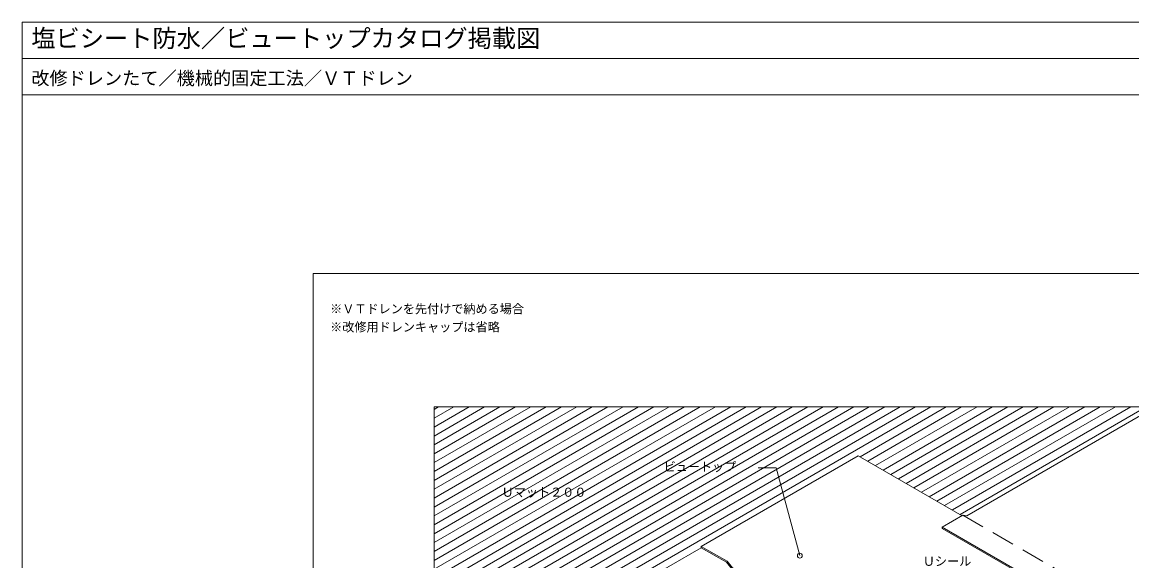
# Model space of a CAD drawing. Units: millimetres, scale not verified. Extents: x -1380 to 1380, y -955 to 955.
# Drawn here: x -1380 to 451, y 66 to 955 of the extents above; entities that cross this region are included whole.
import ezdxf
from ezdxf.enums import TextEntityAlignment as Align

# ---------------------------------------------------------------- set-up
doc = ezdxf.new("R2010")
doc.units = ezdxf.units.MM
doc.header["$LTSCALE"] = 3
doc.linetypes.add('USER1', pattern=[19.05, 12.7, -6.35])
for name, color, linetype, lineweight in [('0-0_0', 7, 'Continuous', 18), ('0-1_WAKU', 7, 'Continuous', 18), ('0-4_BOUSUI', 1, 'Continuous', 18), ('0-5_MOJI', 7, 'Continuous', 18), ('0-6_HATCH', 9, 'Continuous', 18), ('0-8_KANAMONO', 4, 'Continuous', 18)]:
    doc.layers.add(name, color=color, linetype=linetype, lineweight=lineweight)
doc.styles.add('ＭＳ ゴシック', font='')
doc.styles.get('ＭＳ ゴシック').set_extended_font_data('MS Gothic')

msp = doc.modelspace()

# ---------------------------------------------------------------- linework, layer by layer
at = {"layer": '0-0_0'}
msp.add_line((-1380, 895), (1380, 895), dxfattribs=at)
msp.add_lwpolyline([(-900, -660), (900, -660), (900, 540), (-900, 540)], close=True, dxfattribs=at)
at = {"layer": '0-0_0', "lineweight": 9}
msp.add_lwpolyline([(-700, 320), (700, 320), (700, -440), (-700, -440)], close=True, dxfattribs=at)
at = {"layer": '0-1_WAKU'}
for points in [[(1380, 835), (-1380, 835), (-1380, 955), (1380, 955)], [(-1380, -955), (1380, -955), (1380, 955), (-1380, 955)]]:
    msp.add_lwpolyline(points, close=True, dxfattribs=at)
at = {"layer": '0-4_BOUSUI'}
for p, q in [((-259.503, 89.673), (0, 239.497)), ((171.473, 140.497), (0, 239.497)), ((138.564, 121.497), (448.268, -57.311)), ((138.564, 119.497), (138.564, 121.497)), ((138.564, 119.497), (292.179, 30.808)), ((-259.503, 87.673), (-259.503, 89.673))]:
    msp.add_line(p, q, dxfattribs=at)
at = {"layer": '0-4_BOUSUI', "linetype": 'USER1'}
msp.add_line((172.799, 141.263), (521.026, -59.786), dxfattribs=at)
at = {"layer": '0-4_BOUSUI'}
for points in [[(138.564, 121.497), (172.799, 141.263), (179.074, 140.185), (490.522, 320)], [(-90.377, -17.688), (-120.616, 7.236), (-126.011, 7.26), (-207.536, 54.328), (-216.406, 65.151), (-259.503, 89.673)], [(-90.377, -19.941), (-121.244, 5.5), (-126.481, 5.524), (-208.68, 52.981), (-217.546, 63.8), (-259.503, 87.673)]]:
    msp.add_lwpolyline(points, dxfattribs=at)
at = {"layer": '0-5_MOJI'}
for p, q in [((-135.306, 219.425), (-165.306, 219.425)), ((-96.483, 74.536), (-135.306, 219.425))]:
    msp.add_line(p, q, dxfattribs=at)
msp.add_circle((-96.483, 74.536), 4, dxfattribs=at)
at = {"layer": '0-6_HATCH'}
for p, q in [((94.361, 320), (-700, -138.624)), ((68.961, 320), (-700, -123.96)), ((43.561, 320), (-700, -109.295)), ((18.161, 320), (-700, -94.63)), ((-7.239, 320), (-700, -79.966)), ((-32.639, 320), (-700, -65.301)), ((-58.039, 320), (-700, -50.636)), ((-83.439, 320), (-700, -35.971)), ((-108.839, 320), (-700, -21.307)), ((-134.239, 320), (-700, -6.642)), ((-159.639, 320), (-700, 8.023)), ((-185.039, 320), (-700, 22.687)), ((-210.439, 320), (-700, 37.352)), ((-235.839, 320), (-700, 52.017)), ((-261.239, 320), (-700, 66.681)), ((-286.639, 320), (-700, 81.346)), ((-312.039, 320), (-700, 96.011)), ((-337.439, 320), (-700, 110.675)), ((-362.839, 320), (-700, 125.34)), ((-388.239, 320), (-700, 140.005)), ((-413.639, 320), (-700, 154.67)), ((-439.039, 320), (-700, 169.334)), ((-464.439, 320), (-700, 183.999)), ((-489.839, 320), (-700, 198.664)), ((-515.239, 320), (-700, 213.328)), ((-540.639, 320), (-700, 227.993)), ((-566.039, 320), (-700, 242.658)), ((-591.439, 320), (-700, 257.322)), ((-616.839, 320), (-700, 271.987)), ((-642.239, 320), (-700, 286.652)), ((-667.639, 320), (-700, 301.317)), ((-693.039, 320), (-700, 315.981)), ((119.761, 320), (-475.271, -23.542)), ((145.161, 320), (2.863, 237.844)), ((170.561, 320), (15.563, 230.512)), ((195.961, 320), (28.263, 223.18)), ((221.361, 320), (40.963, 215.847)), ((246.761, 320), (53.663, 208.515)), ((272.161, 320), (66.363, 201.182)), ((297.561, 320), (79.063, 193.85)), ((322.961, 320), (91.763, 186.518)), ((348.361, 320), (104.463, 179.185)), ((373.761, 320), (117.163, 171.853)), ((399.161, 320), (129.863, 164.521)), ((424.561, 320), (142.563, 157.188)), ((449.961, 320), (155.263, 149.856)), ((475.361, 320), (167.963, 142.524))]:
    msp.add_line(p, q, dxfattribs=at)
at = {"layer": '0-8_KANAMONO'}
msp.add_line((-464.568, -30.721), (-259.503, 87.673), dxfattribs=at)

# ---------------------------------------------------------------- texts
at = {"layer": '0-1_WAKU', "style": 'ＭＳ ゴシック'}
for s, height, p in [('塩ビシート防水／ビュートップカタログ掲載図', 29.33, (-1365, 905)), ('改修ドレンたて／機械的固定工法／ＶＴドレン', 21.99, (-1365, 845))]:
    msp.add_text(s, height=height, dxfattribs=at).set_placement(p, align=Align.BOTTOM_LEFT)
at = {"layer": '0-5_MOJI', "style": 'ＭＳ ゴシック'}
for s, p in [('※ＶＴドレンを先付けで納める場合', (-871.716, 470)), ('※改修用ドレンキャップは省略', (-871.716, 440)), ('ビュートップ', (-321.245, 209.425)), ('Ｕマット２００', (-588.686, 167.329)), ('Ｕシール', (106.518, 53.386))]:
    msp.add_text(s, height=14.66, dxfattribs=at).set_placement(p, align=Align.BOTTOM_LEFT)

doc.saveas('drawing.dxf')
